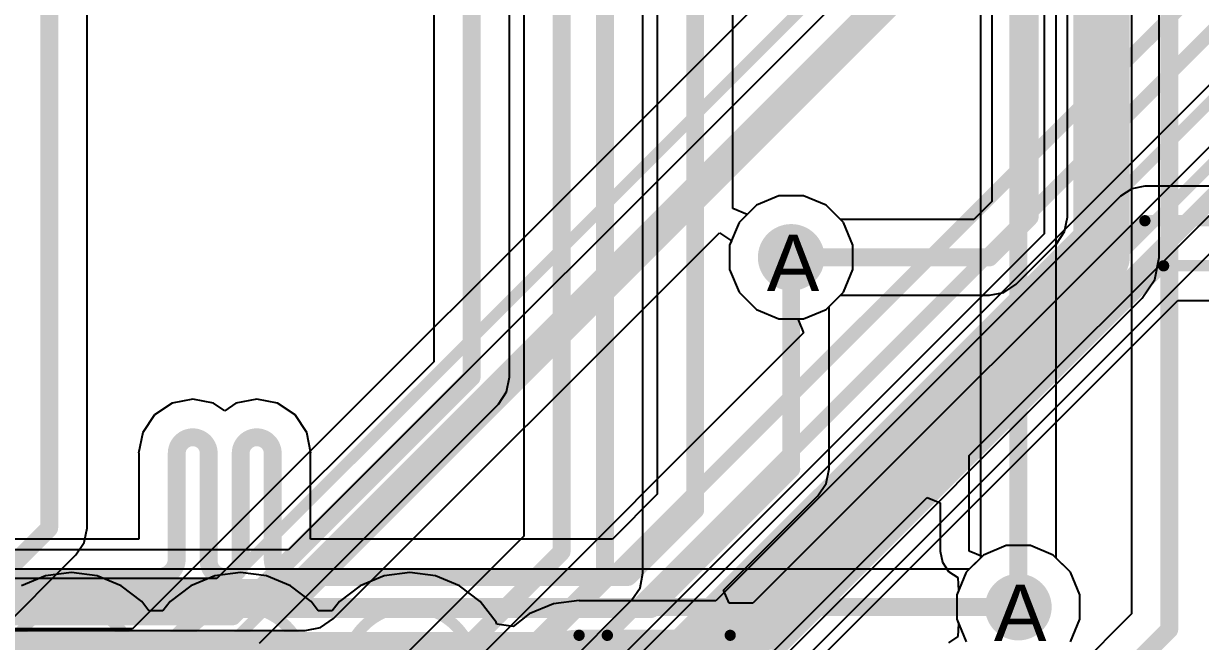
# Model space of a CAD drawing. Header units: inches. Extents: x 0 to 5271, y 0 to 5417.
# Drawn here: x 127.23 to 137.82, y 72.26 to 77.82 of the extents above; entities that cross this region are included whole.
import ezdxf

# ---------------------------------------------------------------- set-up
doc = ezdxf.new("R2010")
doc.units = ezdxf.units.IN
for name, color, linetype in [('Bottom Layer', 5, 'Continuous'), ('Drill Drawing', 1, 'Continuous'), ('L2_GND1', 16, 'Continuous'), ('L3_SIG1', 76, 'Continuous'), ('L4_PWR', 90, 'Continuous'), ('L5_GND2', 156, 'Continuous'), ('L6_SIG2', 130, 'Continuous'), ('L7_GND3', 216, 'Continuous'), ('Top Layer', 1, 'Continuous'), ('Via Holes', 16, 'Continuous')]:
    doc.layers.add(name, color=color, linetype=linetype)
doc.styles.add('Arial', font='', dxfattribs={"height": 0.2})
doc.styles.get('Arial').set_extended_font_data('Arial')

msp = doc.modelspace()

# ---------------------------------------------------------------- hatches: boundary and pattern name
at = {"layer": 'Bottom Layer'}
h = msp.add_hatch(color=5, dxfattribs=at)
edge = h.paths.add_edge_path()
edge.add_arc((134.137, 75.717), 0.3, 0, 360)
h = msp.add_hatch(color=5, dxfattribs=at)
edge = h.paths.add_edge_path()
edge.add_arc((136.182, 72.568), 0.3, 0, 360)
at = {"layer": 'L2_GND1'}
h = msp.add_hatch(color=16, dxfattribs=at)
edge = h.paths.add_edge_path()
edge.add_arc((134.137, 75.717), 0.3, 0, 360)
h = msp.add_hatch(color=16, dxfattribs=at)
edge = h.paths.add_edge_path()
edge.add_arc((136.182, 72.568), 0.3, 0, 360)
at = {"layer": 'L3_SIG1'}
h = msp.add_hatch(color=76, dxfattribs=at)
edge = h.paths.add_edge_path()
edge.add_arc((134.137, 75.717), 0.3, 0, 360)
h = msp.add_hatch(color=76, dxfattribs=at)
edge = h.paths.add_edge_path()
edge.add_arc((136.182, 72.568), 0.3, 0, 360)
at = {"layer": 'L4_PWR'}
h = msp.add_hatch(color=90, dxfattribs=at)
edge = h.paths.add_edge_path()
edge.add_arc((134.137, 75.717), 0.3, 0, 360)
h = msp.add_hatch(color=90, dxfattribs=at)
edge = h.paths.add_edge_path()
edge.add_arc((136.182, 72.568), 0.3, 0, 360)
at = {"layer": 'L5_GND2'}
h = msp.add_hatch(color=156, dxfattribs=at)
edge = h.paths.add_edge_path()
edge.add_arc((134.137, 75.717), 0.3, 0, 360)
h = msp.add_hatch(color=156, dxfattribs=at)
edge = h.paths.add_edge_path()
edge.add_arc((136.182, 72.568), 0.3, 0, 360)
at = {"layer": 'L6_SIG2'}
h = msp.add_hatch(color=130, dxfattribs=at)
edge = h.paths.add_edge_path()
edge.add_arc((134.137, 75.717), 0.3, 0, 360)
h = msp.add_hatch(color=130, dxfattribs=at)
edge = h.paths.add_edge_path()
edge.add_arc((136.182, 72.568), 0.3, 0, 360)
at = {"layer": 'L7_GND3'}
h = msp.add_hatch(color=216, dxfattribs=at)
edge = h.paths.add_edge_path()
edge.add_arc((134.137, 75.717), 0.3, 0, 360)
h = msp.add_hatch(color=216, dxfattribs=at)
edge = h.paths.add_edge_path()
edge.add_arc((136.182, 72.568), 0.3, 0, 360)
at = {"layer": 'Top Layer'}
h = msp.add_hatch(color=1, dxfattribs=at)
edge = h.paths.add_edge_path()
edge.add_arc((134.137, 75.717), 0.3, 0, 360)
h = msp.add_hatch(color=1, dxfattribs=at)
edge = h.paths.add_edge_path()
edge.add_arc((136.182, 72.568), 0.3, 0, 360)
at = {"layer": 'Via Holes'}
h = msp.add_hatch(color=7, dxfattribs=at)
edge = h.paths.add_edge_path()
edge.add_arc((134.137, 75.717), 0.15, 0, 360)
h = msp.add_hatch(color=7, dxfattribs=at)
edge = h.paths.add_edge_path()
edge.add_arc((136.182, 72.568), 0.15, 0, 360)

# ---------------------------------------------------------------- linework, layer by layer
at = {"layer": 'Bottom Layer'}
for p, q in [((135.841, 82.23), (135.841, 73.01)), ((127.798, 73.279), (127.798, 79.521)), ((136.523, 73.01), (136.523, 78.301)), ((133.824, 76.187), (133.668, 76.031)), ((134.027, 76.271), (133.824, 76.187)), ((134.248, 76.271), (134.027, 76.271)), ((134.451, 76.187), (134.248, 76.271)), ((134.607, 76.031), (134.451, 76.187)), ((133.668, 76.031), (133.583, 75.828)), ((134.691, 75.828), (134.607, 76.031)), ((133.583, 75.828), (133.583, 75.607)), ((134.691, 75.607), (134.691, 75.828)), ((133.583, 75.607), (133.668, 75.404)), ((134.607, 75.404), (134.691, 75.607)), ((133.668, 75.404), (133.824, 75.248)), ((134.451, 75.248), (134.607, 75.404)), ((133.824, 75.248), (134.027, 75.163)), ((134.248, 75.163), (134.451, 75.248)), ((134.027, 75.163), (134.248, 75.163)), ((127.772, 73.149), (127.798, 73.279)), ((127.698, 73.038), (127.772, 73.149)), ((126.687, 72.027), (127.698, 73.038)), ((135.841, 73.01), (135.712, 72.882)), ((136.652, 72.882), (136.523, 73.01)), ((135.712, 72.882), (135.628, 72.678)), ((136.736, 72.678), (136.652, 72.882)), ((135.628, 72.678), (135.628, 72.458)), ((136.736, 72.458), (136.736, 72.678)), ((135.628, 72.458), (135.712, 72.254)), ((136.652, 72.254), (136.736, 72.458))]:
    msp.add_line(p, q, dxfattribs=at)
for points in [[(136.182, 72.568, 0.161, 0.161, 0), (136.182, 82.371, 0.161, 0.161, 0)], [(127.457, 73.279, 0.161, 0.161, 0), (127.457, 79.662, 0.161, 0.161, 0)], [(126.446, 72.268, 0.161, 0.161, 0), (127.457, 73.279, 0.161, 0.161, 0)]]:
    msp.add_lwpolyline(points, format="xyseb", dxfattribs=at)
for points in [[(127.417, 73.279, 0.0804, 0.0804, 1), (127.497, 73.279, 0.0804, 0.0804, 1)], [(127.417, 73.279, 0.0804, 0.0804, 1), (127.497, 73.279, 0.0804, 0.0804, 1)], [(136.142, 72.568, 0.0804, 0.0804, 1), (136.222, 72.568, 0.0804, 0.0804, 1)]]:
    msp.add_lwpolyline(points, format="xyseb", close=True, dxfattribs=at)
at = {"layer": 'L2_GND1'}
for p, q in [((135.562, 79.726), (128.206, 72.371)), ((135.738, 73.932), (138.636, 76.83)), ((135.738, 73.073), (135.738, 73.932)), ((132.418, 70.612), (135.361, 73.555)), ((135.361, 73.555), (135.479, 73.507)), ((135.479, 73.507), (135.479, 73.073)), ((136.072, 73.122), (135.868, 73.037)), ((136.292, 73.122), (136.072, 73.122)), ((136.496, 73.037), (136.292, 73.122)), ((135.479, 73.073), (135.498, 72.974)), ((135.855, 73.024), (135.738, 73.073)), ((135.868, 73.037), (135.855, 73.024)), ((136.652, 72.882), (136.496, 73.037)), ((135.498, 72.974), (135.554, 72.89)), ((135.554, 72.89), (135.638, 72.834)), ((135.638, 72.834), (135.643, 72.715)), ((136.736, 72.678), (136.652, 72.882)), ((135.643, 72.715), (135.628, 72.678)), ((135.628, 72.678), (135.628, 72.458)), ((136.736, 72.458), (136.736, 72.678)), ((128.206, 72.371), (115.109, 72.371)), ((135.628, 72.458), (135.643, 72.421)), ((135.643, 72.421), (135.638, 72.302)), ((136.652, 72.254), (136.736, 72.458)), ((135.638, 72.302), (135.554, 72.246))]:
    msp.add_line(p, q, dxfattribs=at)
for points in [[(128.335, 72.06, 0.102, 0.102, 0), (136.823, 80.547, 0.102, 0.102, 0)], [(128.504, 71.653, 0.102, 0.102, 0), (136.991, 80.141, 0.102, 0.102, 0)], [(132.03, 71.238, 0.102, 0.102, 0), (138.339, 77.547, 0.102, 0.102, 0)], [(132.198, 70.832, 0.102, 0.102, 0), (138.507, 77.141, 0.102, 0.102, 0)]]:
    msp.add_lwpolyline(points, format="xyseb", dxfattribs=at)
at = {"layer": 'L3_SIG1'}
for p, q in [((135.943, 78.352), (135.943, 76.221)), ((136.625, 76.08), (136.625, 78.254)), ((137.2, 78.239), (137.2, 72.506)), ((133.824, 76.187), (133.668, 76.031)), ((134.027, 76.271), (133.824, 76.187)), ((134.248, 76.271), (134.027, 76.271)), ((134.451, 76.187), (134.248, 76.271)), ((134.58, 76.058), (134.451, 76.187)), ((135.943, 76.221), (135.78, 76.058)), ((136.599, 75.95), (136.625, 76.08)), ((136.625, 76.08), (136.625, 76.08)), ((133.668, 76.031), (133.583, 75.828)), ((135.78, 76.058), (134.58, 76.058)), ((136.525, 75.839), (136.599, 75.95)), ((133.583, 75.828), (133.583, 75.607)), ((136.163, 75.476), (136.525, 75.839)), ((136.525, 75.839), (136.525, 75.839)), ((133.583, 75.607), (133.668, 75.404)), ((136.052, 75.402), (136.163, 75.476)), ((133.668, 75.404), (133.824, 75.248)), ((134.451, 75.248), (134.58, 75.376)), ((134.58, 75.376), (135.922, 75.376)), ((135.922, 75.376), (136.052, 75.402)), ((135.922, 75.376), (135.922, 75.376)), ((133.824, 75.248), (134.027, 75.163)), ((134.248, 75.163), (134.451, 75.248)), ((134.027, 75.163), (134.248, 75.163)), ((136.072, 73.122), (135.868, 73.037)), ((136.292, 73.122), (136.072, 73.122)), ((136.496, 73.037), (136.292, 73.122)), ((135.868, 73.037), (135.739, 72.909)), ((136.652, 72.882), (136.496, 73.037)), ((135.739, 72.909), (112.182, 72.909)), ((136.736, 72.678), (136.652, 72.882)), ((136.736, 72.458), (136.736, 72.678)), ((137.2, 72.506), (136.663, 71.969)), ((136.652, 72.254), (136.736, 72.458))]:
    msp.add_line(p, q, dxfattribs=at)
for points in [[(137.541, 72.365, 0.161, 0.161, 0), (137.541, 81.284, 0.161, 0.161, 0)], [(136.284, 76.08, 0.161, 0.161, 0), (136.284, 79.239, 0.161, 0.161, 0)], [(135.922, 75.717, 0.161, 0.161, 0), (136.284, 76.08, 0.161, 0.161, 0)], [(134.137, 75.717, 0.161, 0.161, 0), (135.922, 75.717, 0.161, 0.161, 0)], [(112.632, 72.568, 0.161, 0.161, 0), (136.182, 72.568, 0.161, 0.161, 0)], [(136.804, 71.628, 0.161, 0.161, 0), (137.541, 72.365, 0.161, 0.161, 0)]]:
    msp.add_lwpolyline(points, format="xyseb", dxfattribs=at)
for points in [[(136.244, 76.08, 0.0804, 0.0804, 1), (136.324, 76.08, 0.0804, 0.0804, 1)], [(136.244, 76.08, 0.0804, 0.0804, 1), (136.324, 76.08, 0.0804, 0.0804, 1)], [(134.097, 75.717, 0.0804, 0.0804, 1), (134.178, 75.717, 0.0804, 0.0804, 1)], [(135.881, 75.717, 0.0804, 0.0804, 1), (135.962, 75.717, 0.0804, 0.0804, 1)], [(135.881, 75.717, 0.0804, 0.0804, 1), (135.962, 75.717, 0.0804, 0.0804, 1)], [(136.142, 72.568, 0.0804, 0.0804, 1), (136.222, 72.568, 0.0804, 0.0804, 1)], [(137.501, 72.365, 0.0804, 0.0804, 1), (137.581, 72.365, 0.0804, 0.0804, 1)], [(137.501, 72.365, 0.0804, 0.0804, 1), (137.581, 72.365, 0.0804, 0.0804, 1)]]:
    msp.add_lwpolyline(points, format="xyseb", close=True, dxfattribs=at)
at = {"layer": 'L4_PWR'}
for p, q in [((133.824, 76.187), (133.668, 76.031)), ((134.027, 76.271), (133.824, 76.187)), ((134.248, 76.271), (134.027, 76.271)), ((134.451, 76.187), (134.248, 76.271)), ((134.607, 76.031), (134.451, 76.187)), ((133.668, 76.031), (133.583, 75.828)), ((134.691, 75.828), (134.607, 76.031)), ((133.583, 75.828), (133.583, 75.607)), ((134.691, 75.607), (134.691, 75.828)), ((133.583, 75.607), (133.668, 75.404)), ((134.607, 75.404), (134.691, 75.607)), ((133.668, 75.404), (133.824, 75.248)), ((134.451, 75.248), (134.607, 75.404)), ((133.824, 75.248), (134.027, 75.163)), ((134.248, 75.163), (134.451, 75.248)), ((134.027, 75.163), (134.248, 75.163)), ((136.072, 73.122), (135.868, 73.037)), ((136.292, 73.122), (136.072, 73.122)), ((136.496, 73.037), (136.292, 73.122)), ((135.868, 73.037), (135.712, 72.882)), ((136.652, 72.882), (136.496, 73.037)), ((135.712, 72.882), (135.628, 72.678)), ((136.736, 72.678), (136.652, 72.882)), ((135.628, 72.678), (135.628, 72.458)), ((136.736, 72.458), (136.736, 72.678)), ((135.628, 72.458), (135.712, 72.254)), ((136.652, 72.254), (136.736, 72.458))]:
    msp.add_line(p, q, dxfattribs=at)
at = {"layer": 'L5_GND2'}
for p, q in [((135.6, 79.073), (129.61, 73.083)), ((131.268, 70.637), (138.931, 78.301)), ((130.017, 72.464), (133.492, 75.939)), ((133.492, 75.939), (133.6, 75.867)), ((133.6, 75.867), (133.583, 75.828)), ((133.583, 75.828), (133.583, 75.607)), ((133.583, 75.607), (133.668, 75.404)), ((133.668, 75.404), (133.824, 75.248)), ((133.824, 75.248), (134.027, 75.163)), ((134.027, 75.163), (134.196, 75.163)), ((134.196, 75.163), (134.249, 75.037)), ((134.249, 75.037), (130.757, 71.545)), ((136.072, 73.122), (135.868, 73.037)), ((136.292, 73.122), (136.072, 73.122)), ((136.496, 73.037), (136.292, 73.122)), ((129.61, 73.083), (125.693, 73.083)), ((135.868, 73.037), (135.712, 72.882)), ((136.652, 72.882), (136.496, 73.037)), ((135.712, 72.882), (135.628, 72.678)), ((136.736, 72.678), (136.652, 72.882)), ((135.628, 72.678), (135.628, 72.458)), ((136.736, 72.458), (136.736, 72.678)), ((129.76, 72.358), (129.899, 72.385)), ((129.899, 72.385), (130.017, 72.464)), ((135.628, 72.458), (135.712, 72.254)), ((136.652, 72.254), (136.736, 72.458)), ((97.277, 72.358), (129.76, 72.358)), ((129.76, 72.358), (129.76, 72.358))]:
    msp.add_line(p, q, dxfattribs=at)
for points in [[(129.76, 72.72, 0.203, 0.203, 0), (136.593, 79.553, 0.203, 0.203, 0)], [(130.891, 71.222, 0.127, 0.127, 0), (138.681, 79.012, 0.127, 0.127, 0)], [(131.039, 70.866, 0.127, 0.127, 0), (138.829, 78.656, 0.127, 0.127, 0)], [(97.277, 72.72, 0.203, 0.203, 0), (129.76, 72.72, 0.203, 0.203, 0)]]:
    msp.add_lwpolyline(points, format="xyseb", dxfattribs=at)
msp.add_lwpolyline([(129.71, 72.72, 0.102, 0.102, 1), (129.811, 72.72, 0.102, 0.102, 1)], format="xyseb", close=True, dxfattribs=at)
msp.add_lwpolyline([(129.71, 72.72, 0.102, 0.102, 1), (129.811, 72.72, 0.102, 0.102, 1)], format="xyseb", close=True, dxfattribs=at)
at = {"layer": 'L6_SIG2'}
for p, q in [((136.413, 78.644), (136.413, 75.93)), ((137.449, 75.715), (137.449, 78.644)), ((130.919, 78.226), (130.919, 74.778)), ((131.601, 74.637), (131.601, 78.105)), ((131.729, 78.038), (131.729, 73.207)), ((132.802, 72.873), (132.802, 78.001)), ((133.824, 76.187), (133.668, 76.031)), ((134.027, 76.271), (133.824, 76.187)), ((134.248, 76.271), (134.027, 76.271)), ((134.451, 76.187), (134.248, 76.271)), ((134.607, 76.031), (134.451, 76.187)), ((133.668, 76.031), (133.583, 75.828)), ((134.691, 75.828), (134.607, 76.031)), ((136.413, 75.93), (130.865, 70.381)), ((133.583, 75.828), (133.583, 75.607)), ((134.691, 75.607), (134.691, 75.828)), ((137.41, 75.517), (137.449, 75.715)), ((133.583, 75.607), (133.668, 75.404)), ((134.607, 75.404), (134.691, 75.607)), ((137.298, 75.349), (137.41, 75.517)), ((131.597, 69.649), (137.298, 75.349)), ((133.668, 75.404), (133.824, 75.248)), ((134.451, 75.248), (134.607, 75.404)), ((133.824, 75.248), (134.027, 75.163)), ((134.248, 75.163), (134.451, 75.248)), ((134.027, 75.163), (134.248, 75.163)), ((130.919, 74.778), (128.967, 72.826)), ((131.575, 74.506), (131.601, 74.637)), ((131.601, 74.637), (131.601, 74.637)), ((131.501, 74.395), (131.575, 74.506)), ((129.349, 72.244), (131.501, 74.395)), ((131.501, 74.395), (131.501, 74.395)), ((131.729, 73.207), (127.514, 68.992)), ((136.072, 73.122), (135.868, 73.037)), ((136.292, 73.122), (136.072, 73.122)), ((136.496, 73.037), (136.292, 73.122)), ((135.868, 73.037), (135.712, 72.882)), ((136.652, 72.882), (136.496, 73.037)), ((128.967, 72.826), (115.555, 72.826)), ((132.776, 72.742), (132.802, 72.873)), ((135.712, 72.882), (135.628, 72.678)), ((136.736, 72.678), (136.652, 72.882)), ((132.702, 72.632), (132.776, 72.742)), ((129.303, 69.233), (132.702, 72.632)), ((135.628, 72.678), (135.628, 72.458)), ((136.736, 72.458), (136.736, 72.678)), ((135.628, 72.458), (135.712, 72.254)), ((136.652, 72.254), (136.736, 72.458))]:
    msp.add_line(p, q, dxfattribs=at)
for points in [[(132.07, 73.066, 0.161, 0.161, 0), (132.07, 81.196, 0.161, 0.161, 0)], [(132.461, 72.873, 0.161, 0.161, 0), (132.461, 79.531, 0.161, 0.161, 0)], [(136.931, 75.715, 0.508, 0.508, 0), (136.931, 78.842, 0.508, 0.508, 0)], [(131.26, 74.637, 0.161, 0.161, 0), (131.26, 78.669, 0.161, 0.161, 0)], [(131.091, 69.875, 0.508, 0.508, 0), (136.931, 75.715, 0.508, 0.508, 0)], [(129.108, 72.485, 0.161, 0.161, 0), (131.26, 74.637, 0.161, 0.161, 0)], [(127.656, 68.651, 0.161, 0.161, 0), (132.07, 73.066, 0.161, 0.161, 0)], [(127.57, 67.982, 0.161, 0.161, 0), (132.461, 72.873, 0.161, 0.161, 0)], [(116.864, 72.485, 0.161, 0.161, 0), (129.108, 72.485, 0.161, 0.161, 0)]]:
    msp.add_lwpolyline(points, format="xyseb", dxfattribs=at)
for points in [[(136.804, 75.715, 0.254, 0.254, 1), (137.058, 75.715, 0.254, 0.254, 1)], [(136.804, 75.715, 0.254, 0.254, 1), (137.058, 75.715, 0.254, 0.254, 1)], [(131.219, 74.637, 0.0804, 0.0804, 1), (131.3, 74.637, 0.0804, 0.0804, 1)], [(131.219, 74.637, 0.0804, 0.0804, 1), (131.3, 74.637, 0.0804, 0.0804, 1)], [(132.03, 73.066, 0.0804, 0.0804, 1), (132.11, 73.066, 0.0804, 0.0804, 1)], [(132.03, 73.066, 0.0804, 0.0804, 1), (132.11, 73.066, 0.0804, 0.0804, 1)], [(132.421, 72.873, 0.0804, 0.0804, 1), (132.501, 72.873, 0.0804, 0.0804, 1)], [(132.421, 72.873, 0.0804, 0.0804, 1), (132.501, 72.873, 0.0804, 0.0804, 1)], [(129.068, 72.485, 0.0804, 0.0804, 1), (129.149, 72.485, 0.0804, 0.0804, 1)], [(129.068, 72.485, 0.0804, 0.0804, 1), (129.149, 72.485, 0.0804, 0.0804, 1)]]:
    msp.add_lwpolyline(points, format="xyseb", close=True, dxfattribs=at)
at = {"layer": 'L7_GND3'}
for p, q in [((137.203, 76.334), (137.102, 76.267)), ((137.321, 76.358), (137.203, 76.334)), ((138.745, 76.358), (137.321, 76.358)), ((137.102, 76.267), (133.459, 72.625)), ((133.824, 76.187), (133.668, 76.031)), ((134.027, 76.271), (133.824, 76.187)), ((134.248, 76.271), (134.027, 76.271)), ((134.451, 76.187), (134.248, 76.271)), ((134.607, 76.031), (134.451, 76.187)), ((133.668, 76.031), (133.583, 75.828)), ((134.691, 75.828), (134.607, 76.031)), ((133.583, 75.828), (133.583, 75.607)), ((134.691, 75.607), (134.691, 75.828)), ((133.583, 75.607), (133.668, 75.404)), ((134.607, 75.404), (134.691, 75.607)), ((133.668, 75.404), (133.824, 75.248)), ((134.451, 75.248), (134.607, 75.404)), ((133.824, 75.248), (134.027, 75.163)), ((133.976, 71.688), (137.619, 75.33)), ((134.248, 75.163), (134.451, 75.248)), ((137.619, 75.33), (138.745, 75.33)), ((134.027, 75.163), (134.248, 75.163)), ((136.072, 73.122), (135.868, 73.037)), ((136.292, 73.122), (136.072, 73.122)), ((136.496, 73.037), (136.292, 73.122)), ((135.868, 73.037), (135.712, 72.882)), ((136.652, 72.882), (136.496, 73.037)), ((127.424, 72.85), (127.207, 72.76)), ((127.656, 72.88), (127.424, 72.85)), ((127.888, 72.85), (127.656, 72.88)), ((128.104, 72.76), (127.888, 72.85)), ((128.948, 72.85), (128.731, 72.76)), ((129.18, 72.88), (128.948, 72.85)), ((129.412, 72.85), (129.18, 72.88)), ((129.628, 72.76), (129.412, 72.85)), ((130.472, 72.85), (130.255, 72.76)), ((130.704, 72.88), (130.472, 72.85)), ((130.936, 72.85), (130.704, 72.88)), ((131.152, 72.76), (130.936, 72.85)), ((135.712, 72.882), (135.628, 72.678)), ((136.736, 72.678), (136.652, 72.882)), ((128.29, 72.618), (128.104, 72.76)), ((128.731, 72.76), (128.546, 72.618)), ((129.814, 72.618), (129.628, 72.76)), ((130.255, 72.76), (130.07, 72.618)), ((131.338, 72.618), (131.152, 72.76)), ((128.354, 72.534), (128.29, 72.618)), ((128.546, 72.618), (128.481, 72.534)), ((129.878, 72.534), (129.814, 72.618)), ((130.07, 72.618), (130.005, 72.534)), ((131.48, 72.432), (131.338, 72.618)), ((131.996, 72.596), (131.779, 72.506)), ((132.228, 72.626), (131.996, 72.596)), ((132.228, 72.625), (132.228, 72.626)), ((133.459, 72.625), (132.228, 72.625)), ((135.628, 72.678), (135.628, 72.458)), ((136.736, 72.458), (136.736, 72.678)), ((128.481, 72.534), (128.354, 72.534)), ((130.005, 72.534), (129.878, 72.534)), ((131.779, 72.506), (131.633, 72.394)), ((131.487, 72.414), (131.48, 72.432)), ((131.633, 72.394), (131.487, 72.414)), ((135.628, 72.458), (135.712, 72.254)), ((136.652, 72.254), (136.736, 72.458))]:
    msp.add_line(p, q, dxfattribs=at)
for points in [[(133.588, 72.314, 0.102, 0.102, 0), (137.321, 76.047, 0.102, 0.102, 0)], [(137.321, 76.047, 0.102, 0.102, 0), (138.984, 76.047, 0.102, 0.102, 0)], [(133.756, 71.907, 0.102, 0.102, 0), (137.49, 75.641, 0.102, 0.102, 0)], [(137.49, 75.641, 0.102, 0.102, 0), (138.984, 75.641, 0.102, 0.102, 0)], [(127.071, 71.984, 0.102, 0.102, -1), (128.24, 71.984, 0.102, 0.102, 0)], [(128.595, 71.984, 0.102, 0.102, -1), (129.764, 71.984, 0.102, 0.102, 0)], [(130.119, 71.984, 0.102, 0.102, -1), (131.288, 71.984, 0.102, 0.102, 0)], [(131.643, 71.73, 0.102, 0.102, -0.414214), (132.228, 72.314, 0.102, 0.102, 0)], [(132.228, 72.314, 0.102, 0.102, 0), (132.482, 72.314, 0.102, 0.102, 0)], [(132.482, 72.314, 0.102, 0.102, 0), (133.588, 72.314, 0.102, 0.102, 0)]]:
    msp.add_lwpolyline(points, format="xyseb", dxfattribs=at)
for points in [[(137.296, 76.047, 0.0508, 0.0508, 1), (137.347, 76.047, 0.0508, 0.0508, 1)], [(137.296, 76.047, 0.0508, 0.0508, 1), (137.347, 76.047, 0.0508, 0.0508, 1)], [(137.464, 75.641, 0.0508, 0.0508, 1), (137.515, 75.641, 0.0508, 0.0508, 1)], [(137.464, 75.641, 0.0508, 0.0508, 1), (137.515, 75.641, 0.0508, 0.0508, 1)], [(132.202, 72.314, 0.0508, 0.0508, 1), (132.253, 72.314, 0.0508, 0.0508, 1)], [(132.202, 72.314, 0.0508, 0.0508, 1), (132.253, 72.314, 0.0508, 0.0508, 1)], [(132.456, 72.314, 0.0508, 0.0508, 1), (132.507, 72.314, 0.0508, 0.0508, 1)], [(132.456, 72.314, 0.0508, 0.0508, 1), (132.507, 72.314, 0.0508, 0.0508, 1)], [(133.563, 72.314, 0.0508, 0.0508, 1), (133.613, 72.314, 0.0508, 0.0508, 1)], [(133.563, 72.314, 0.0508, 0.0508, 1), (133.613, 72.314, 0.0508, 0.0508, 1)]]:
    msp.add_lwpolyline(points, format="xyseb", close=True, dxfattribs=at)
at = {"layer": 'Top Layer'}
for p, q in [((132.931, 78.052), (132.931, 73.584)), ((133.613, 76.156), (133.613, 78.052)), ((138.698, 77.509), (133.793, 72.604)), ((134.175, 72.022), (138.676, 76.522)), ((133.824, 76.187), (133.74, 76.104)), ((134.027, 76.271), (133.824, 76.187)), ((134.248, 76.271), (134.027, 76.271)), ((134.451, 76.187), (134.248, 76.271)), ((134.607, 76.031), (134.451, 76.187)), ((133.74, 76.104), (133.613, 76.156)), ((134.691, 75.828), (134.607, 76.031)), ((134.691, 75.607), (134.691, 75.828)), ((134.607, 75.404), (134.691, 75.607)), ((134.478, 75.275), (134.607, 75.404)), ((134.478, 73.812), (134.478, 75.275)), ((128.563, 74.404), (128.404, 74.298)), ((128.749, 74.441), (128.563, 74.404)), ((128.936, 74.404), (128.749, 74.441)), ((128.749, 74.441), (128.749, 74.441)), ((128.749, 74.441), (128.749, 74.441)), ((128.749, 74.441), (128.749, 74.441)), ((129.037, 74.336), (128.936, 74.404)), ((129.138, 74.404), (129.037, 74.336)), ((129.325, 74.441), (129.138, 74.404)), ((129.511, 74.404), (129.325, 74.441)), ((129.325, 74.441), (129.325, 74.441)), ((129.325, 74.441), (129.325, 74.441)), ((129.325, 74.441), (129.325, 74.441)), ((129.67, 74.298), (129.511, 74.404)), ((128.404, 74.298), (128.299, 74.14)), ((129.775, 74.14), (129.67, 74.298)), ((128.299, 74.14), (128.262, 73.953)), ((129.812, 73.953), (129.775, 74.14)), ((128.262, 73.953), (128.264, 73.953)), ((128.264, 73.953), (128.264, 73.18)), ((129.81, 73.18), (129.81, 73.953)), ((129.81, 73.953), (129.812, 73.953)), ((134.452, 73.681), (134.478, 73.812)), ((134.478, 73.812), (134.478, 73.812)), ((134.378, 73.571), (134.452, 73.681)), ((132.931, 73.584), (132.527, 73.18)), ((133.529, 72.721), (134.378, 73.571)), ((128.264, 73.18), (126.003, 73.18)), ((132.527, 73.18), (129.81, 73.18)), ((136.072, 73.122), (135.868, 73.037)), ((136.292, 73.122), (136.072, 73.122)), ((136.496, 73.037), (136.292, 73.122)), ((135.868, 73.037), (135.712, 72.882)), ((136.652, 72.882), (136.496, 73.037)), ((135.712, 72.882), (135.628, 72.678)), ((136.736, 72.678), (136.652, 72.882)), ((133.578, 72.604), (133.529, 72.721)), ((133.793, 72.604), (133.578, 72.604)), ((135.628, 72.678), (135.628, 72.458)), ((136.736, 72.458), (136.736, 72.678)), ((135.628, 72.458), (135.712, 72.254)), ((136.652, 72.254), (136.736, 72.458))]:
    msp.add_line(p, q, dxfattribs=at)
for points in [[(133.272, 73.443, 0.161, 0.161, 0), (133.272, 78.494, 0.161, 0.161, 0)], [(133.934, 72.263, 0.161, 0.161, 0), (139.039, 77.368, 0.161, 0.161, 0)], [(134.137, 73.812, 0.161, 0.161, 0), (134.137, 75.717, 0.161, 0.161, 0)], [(128.605, 73.953, 0.161, 0.161, -0.414214), (128.749, 74.097, 0.161, 0.161, 0)], [(128.749, 74.097, 0.161, 0.161, 0), (128.749, 74.097, 0.161, 0.161, 0)], [(128.749, 74.097, 0.161, 0.161, -0.414214), (128.893, 73.953, 0.161, 0.161, 0)], [(129.181, 73.953, 0.161, 0.161, -0.414214), (129.325, 74.097, 0.161, 0.161, 0)], [(129.325, 74.097, 0.161, 0.161, 0), (129.325, 74.097, 0.161, 0.161, 0)], [(129.325, 74.097, 0.161, 0.161, -0.414214), (129.469, 73.953, 0.161, 0.161, 0)], [(128.605, 72.999, 0.161, 0.161, 0), (128.605, 73.953, 0.161, 0.161, 0)], [(128.893, 72.982, 0.161, 0.161, 0), (128.893, 73.953, 0.161, 0.161, 0)], [(129.181, 72.982, 0.161, 0.161, 0), (129.181, 73.953, 0.161, 0.161, 0)], [(129.469, 72.999, 0.161, 0.161, 0), (129.469, 73.953, 0.161, 0.161, 0)], [(132.876, 72.551, 0.161, 0.161, 0), (134.137, 73.812, 0.161, 0.161, 0)], [(132.668, 72.839, 0.161, 0.161, 0), (133.272, 73.443, 0.161, 0.161, 0)], [(128.605, 72.999, 0.161, 0.161, -0.414214), (128.444, 72.839, 0.161, 0.161, 0)], [(129.037, 72.839, 0.161, 0.161, -0.414214), (128.893, 72.982, 0.161, 0.161, 0)], [(129.181, 72.982, 0.161, 0.161, -0.414214), (129.037, 72.839, 0.161, 0.161, 0)], [(129.629, 72.839, 0.161, 0.161, -0.414214), (129.469, 72.999, 0.161, 0.161, 0)], [(116.686, 72.839, 0.161, 0.161, 0), (128.364, 72.839, 0.161, 0.161, 0)], [(128.364, 72.839, 0.161, 0.161, 0), (128.444, 72.839, 0.161, 0.161, 0)], [(129.037, 72.839, 0.161, 0.161, 0), (129.037, 72.839, 0.161, 0.161, 0)], [(129.629, 72.839, 0.161, 0.161, 0), (130.19, 72.839, 0.161, 0.161, 0)], [(130.19, 72.839, 0.161, 0.161, 0), (132.668, 72.839, 0.161, 0.161, 0)], [(116.566, 72.551, 0.161, 0.161, 0), (132.876, 72.551, 0.161, 0.161, 0)], [(116.447, 72.263, 0.161, 0.161, 0), (133.934, 72.263, 0.161, 0.161, 0)]]:
    msp.add_lwpolyline(points, format="xyseb", dxfattribs=at)
for points in [[(134.097, 75.717, 0.0804, 0.0804, 1), (134.178, 75.717, 0.0804, 0.0804, 1)], [(128.709, 74.097, 0.0804, 0.0804, 1), (128.789, 74.097, 0.0804, 0.0804, 1)], [(128.709, 74.097, 0.0804, 0.0804, 1), (128.789, 74.097, 0.0804, 0.0804, 1)], [(128.709, 74.097, 0.0804, 0.0804, 1), (128.789, 74.097, 0.0804, 0.0804, 1)], [(128.709, 74.097, 0.0804, 0.0804, 1), (128.789, 74.097, 0.0804, 0.0804, 1)], [(129.285, 74.097, 0.0804, 0.0804, 1), (129.365, 74.097, 0.0804, 0.0804, 1)], [(129.285, 74.097, 0.0804, 0.0804, 1), (129.365, 74.097, 0.0804, 0.0804, 1)], [(129.285, 74.097, 0.0804, 0.0804, 1), (129.365, 74.097, 0.0804, 0.0804, 1)], [(129.285, 74.097, 0.0804, 0.0804, 1), (129.365, 74.097, 0.0804, 0.0804, 1)], [(128.565, 73.953, 0.0804, 0.0804, 1), (128.645, 73.953, 0.0804, 0.0804, 1)], [(128.565, 73.953, 0.0804, 0.0804, 1), (128.645, 73.953, 0.0804, 0.0804, 1)], [(128.853, 73.953, 0.0804, 0.0804, 1), (128.933, 73.953, 0.0804, 0.0804, 1)], [(128.853, 73.953, 0.0804, 0.0804, 1), (128.933, 73.953, 0.0804, 0.0804, 1)], [(129.141, 73.953, 0.0804, 0.0804, 1), (129.221, 73.953, 0.0804, 0.0804, 1)], [(129.141, 73.953, 0.0804, 0.0804, 1), (129.221, 73.953, 0.0804, 0.0804, 1)], [(129.428, 73.953, 0.0804, 0.0804, 1), (129.509, 73.953, 0.0804, 0.0804, 1)], [(129.428, 73.953, 0.0804, 0.0804, 1), (129.509, 73.953, 0.0804, 0.0804, 1)], [(134.097, 73.812, 0.0804, 0.0804, 1), (134.178, 73.812, 0.0804, 0.0804, 1)], [(134.097, 73.812, 0.0804, 0.0804, 1), (134.178, 73.812, 0.0804, 0.0804, 1)], [(133.232, 73.443, 0.0804, 0.0804, 1), (133.313, 73.443, 0.0804, 0.0804, 1)], [(133.232, 73.443, 0.0804, 0.0804, 1), (133.313, 73.443, 0.0804, 0.0804, 1)], [(128.565, 72.999, 0.0804, 0.0804, 1), (128.645, 72.999, 0.0804, 0.0804, 1)], [(128.565, 72.999, 0.0804, 0.0804, 1), (128.645, 72.999, 0.0804, 0.0804, 1)], [(128.853, 72.982, 0.0804, 0.0804, 1), (128.933, 72.982, 0.0804, 0.0804, 1)], [(128.853, 72.982, 0.0804, 0.0804, 1), (128.933, 72.982, 0.0804, 0.0804, 1)], [(129.141, 72.982, 0.0804, 0.0804, 1), (129.221, 72.982, 0.0804, 0.0804, 1)], [(129.141, 72.982, 0.0804, 0.0804, 1), (129.221, 72.982, 0.0804, 0.0804, 1)], [(129.428, 72.999, 0.0804, 0.0804, 1), (129.509, 72.999, 0.0804, 0.0804, 1)], [(129.428, 72.999, 0.0804, 0.0804, 1), (129.509, 72.999, 0.0804, 0.0804, 1)], [(128.324, 72.839, 0.0804, 0.0804, 1), (128.404, 72.839, 0.0804, 0.0804, 1)], [(128.324, 72.839, 0.0804, 0.0804, 1), (128.404, 72.839, 0.0804, 0.0804, 1)], [(128.404, 72.839, 0.0804, 0.0804, 1), (128.485, 72.839, 0.0804, 0.0804, 1)], [(128.404, 72.839, 0.0804, 0.0804, 1), (128.485, 72.839, 0.0804, 0.0804, 1)], [(128.997, 72.839, 0.0804, 0.0804, 1), (129.077, 72.839, 0.0804, 0.0804, 1)], [(128.997, 72.839, 0.0804, 0.0804, 1), (129.077, 72.839, 0.0804, 0.0804, 1)], [(128.997, 72.839, 0.0804, 0.0804, 1), (129.077, 72.839, 0.0804, 0.0804, 1)], [(128.997, 72.839, 0.0804, 0.0804, 1), (129.077, 72.839, 0.0804, 0.0804, 1)], [(129.589, 72.839, 0.0804, 0.0804, 1), (129.67, 72.839, 0.0804, 0.0804, 1)], [(129.589, 72.839, 0.0804, 0.0804, 1), (129.67, 72.839, 0.0804, 0.0804, 1)], [(130.15, 72.839, 0.0804, 0.0804, 1), (130.231, 72.839, 0.0804, 0.0804, 1)], [(130.15, 72.839, 0.0804, 0.0804, 1), (130.231, 72.839, 0.0804, 0.0804, 1)], [(132.628, 72.839, 0.0804, 0.0804, 1), (132.708, 72.839, 0.0804, 0.0804, 1)], [(132.628, 72.839, 0.0804, 0.0804, 1), (132.708, 72.839, 0.0804, 0.0804, 1)], [(132.836, 72.551, 0.0804, 0.0804, 1), (132.917, 72.551, 0.0804, 0.0804, 1)], [(132.836, 72.551, 0.0804, 0.0804, 1), (132.917, 72.551, 0.0804, 0.0804, 1)], [(133.894, 72.263, 0.0804, 0.0804, 1), (133.974, 72.263, 0.0804, 0.0804, 1)], [(133.894, 72.263, 0.0804, 0.0804, 1), (133.974, 72.263, 0.0804, 0.0804, 1)]]:
    msp.add_lwpolyline(points, format="xyseb", close=True, dxfattribs=at)

# ---------------------------------------------------------------- texts
at = {"layer": 'Drill Drawing', "style": 'Arial'}
for p in [(133.917, 75.413), (135.962, 72.263)]:
    msp.add_text('A', height=0.508, dxfattribs=at).set_placement(p)

doc.saveas('drawing.dxf')
